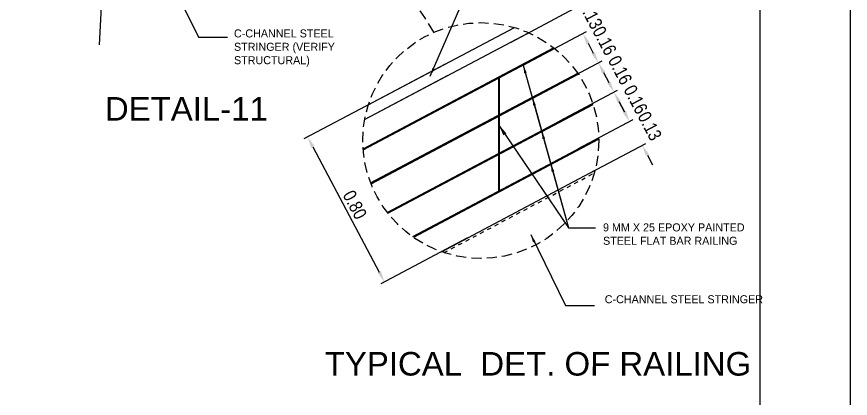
# Model space of a CAD drawing. Header units: millimetres. Extents: x 2148 to 2681, y 758 to 986.
# Drawn here: x 2661.12 to 2681.45, y 864.97 to 874.28 of the extents above; entities that cross this region are included whole.
import ezdxf

# ---------------------------------------------------------------- set-up
doc = ezdxf.new("R2010")
doc.units = ezdxf.units.MM
doc.linetypes.add('27-A-2008-DD$0$LVL 5$0$HIDDEN', pattern=[0.375, 0.25, -0.125])
doc.linetypes.add('27-A-2008-DD$0$LVL 5$0$xa-fp_t1_l05-09$0$HIDDEN2', pattern=[0.1875, 0.125, -0.0625])
for name, color, linetype in [('4CO', 4, 'Continuous'), ('A-DETAILS', 1, 'Continuous'), ('A-Wall', 4, 'Continuous'), ("arch'l plan-pl", 8, 'Continuous'), ('DIM', 20, 'Continuous'), ('TEXT', 6, 'Continuous'), ('wall', 4, 'Continuous')]:
    doc.layers.add(name, color=color, linetype=linetype)
doc.styles.add('ARIALNW', font='ARIALN.TTF')
doc.styles.add('MMTX$0$ESMX$0$X-OPTA1D', font='x-opta1d')
doc.styles.add('SWISS', font='swissl.ttf')
doc.dimstyles.new('DIM 100', dxfattribs={"dimtxt": 0.2, "dimasz": 0.2, "dimexe": 0.1, "dimexo": 0, "dimgap": 0.05, "dimtad": 1, "dimzin": 0, "dimdsep": 46, "dimtxsty": 'ARIALNW', "dimcen": 0.09, "dimclrd": 6, "dimclre": 6, "dimclrt": 13, "dimadec": 0, "dimazin": 0, "dimtfac": 1, "dimtofl": 0, "dimtmove": 2, "dimatfit": 3, "dimfxl": 1, "dimtolj": 1, "dimtzin": 0, "dimarcsym": 0})
doc.dimstyles.new('DIM 20', dxfattribs={"dimtxt": 0.32, "dimasz": 0.27, "dimexe": 0.1, "dimexo": 0, "dimgap": 0.08, "dimtad": 1, "dimlfac": 0.2, "dimrnd": 0.005, "dimzin": 1, "dimdsep": 46, "dimtxsty": 'ARIALNW', "dimcen": 0.09, "dimclrd": 6, "dimclre": 6, "dimclrt": 13, "dimadec": 0, "dimazin": 0, "dimtfac": 1, "dimtofl": 0, "dimtmove": 2, "dimatfit": 3, "dimfxl": 1, "dimtolj": 1, "dimtzin": 0, "dimarcsym": 0})
doc.dimstyles.new('DIM 30', dxfattribs={"dimtxt": 0.32, "dimasz": 0.27, "dimexe": 0.1, "dimexo": 0, "dimgap": 0.08, "dimtad": 1, "dimlfac": 0.3, "dimrnd": 0.005, "dimzin": 1, "dimdsep": 46, "dimtxsty": 'ARIALNW', "dimcen": 0.09, "dimclrd": 6, "dimclre": 6, "dimclrt": 13, "dimadec": 0, "dimazin": 0, "dimtfac": 1, "dimtofl": 0, "dimtmove": 2, "dimatfit": 3, "dimfxl": 1, "dimtolj": 1, "dimtzin": 0, "dimarcsym": 0})

# ---------------------------------------------------------------- blocks, each defined once
blk = doc.blocks.new('A$C1DB67A09')
at = {"layer": 'Defpoints', "ltscale": 0.5, "elevation": 0}
blk.add_lwpolyline([(7.292, -83.48), (108.892, -83.48), (108.892, -7.28), (7.292, -7.28)], close=True, dxfattribs=at)
at = {"layer": 'wall', "color": 16, "linetype": 'ByBlock', "ltscale": 1.5, "elevation": 0}
blk.add_lwpolyline([(9.492, -81.28), (106.692, -81.28), (106.692, -9.48), (9.492, -9.48)], close=True, dxfattribs=at)
blk = doc.blocks.new('*D2897')
at = {"layer": 'A-Wall', "color": 6, "lineweight": -2, "transparency": 16777216}
for p, q in [((2674.503, 874.675), (2674.377, 874.913)), ((2673.176, 873.665), (2674.718, 874.483)), ((2673.474, 873.103), (2675.016, 873.921)), ((2675.054, 873.636), (2675.181, 873.397))]:
    blk.add_line(p, q, dxfattribs=at)
at = {"layer": 'A-Wall', "color": 6, "transparency": 16777216}
for points in [[(2674.543, 874.696), (2674.464, 874.654), (2674.63, 874.436)], [(2675.094, 873.657), (2675.015, 873.615), (2674.928, 873.874)]]:
    blk.add_solid(points, dxfattribs=at)
at = {"layer": 'Defpoints', "color": 0, "transparency": 16777216}
for p in [(2674.928, 873.874), (2673.176, 873.665, 0), (2673.474, 873.103, 0)]:
    blk.add_point(p, dxfattribs=at)
at = {"layer": 'A-Wall', "color": 13, "transparency": 16777216, "insert": (2675.117, 874.335), "char_height": 0.32, "attachment_point": 5, "rotation": 297.9371, "style": 'ARIALNW'}
blk.add_mtext('\\A1;0.13', dxfattribs=at)
blk = doc.blocks.new('*D2898')
at = {"layer": 'A-Wall', "color": 6, "lineweight": -2, "transparency": 16777216}
for p, q in [((2673.474, 873.103), (2675.016, 873.921)), ((2675.054, 873.636), (2675.181, 873.396)), ((2673.854, 872.387), (2675.396, 873.204))]:
    blk.add_line(p, q, dxfattribs=at)
at = {"layer": 'A-Wall', "color": 6, "transparency": 16777216}
for points in [[(2675.094, 873.657), (2675.015, 873.615), (2674.928, 873.874)], [(2675.221, 873.417), (2675.142, 873.375), (2675.308, 873.158)]]:
    blk.add_solid(points, dxfattribs=at)
at = {"layer": 'Defpoints', "color": 0, "transparency": 16777216}
for p in [(2675.308, 873.158), (2673.474, 873.103, 0), (2673.854, 872.387, 0)]:
    blk.add_point(p, dxfattribs=at)
at = {"layer": 'A-Wall', "color": 13, "transparency": 16777216, "insert": (2675.456, 873.695), "char_height": 0.32, "attachment_point": 5, "rotation": 297.9371, "style": 'ARIALNW'}
blk.add_mtext('\\A1;0.16', dxfattribs=at)
blk = doc.blocks.new('*D2899')
at = {"layer": 'A-Wall', "color": 6, "lineweight": -2, "transparency": 16777216}
for p, q in [((2673.854, 872.387), (2675.396, 873.204)), ((2675.434, 872.919), (2675.561, 872.68)), ((2674.37, 871.743), (2675.776, 872.488))]:
    blk.add_line(p, q, dxfattribs=at)
at = {"layer": 'A-Wall', "color": 6, "transparency": 16777216}
for points in [[(2675.474, 872.94), (2675.395, 872.898), (2675.308, 873.158)], [(2675.601, 872.701), (2675.521, 872.659), (2675.688, 872.441)]]:
    blk.add_solid(points, dxfattribs=at)
at = {"layer": 'Defpoints', "color": 0, "transparency": 16777216}
for p in [(2673.854, 872.387, 0), (2675.688, 872.441), (2674.37, 871.743, 0)]:
    blk.add_point(p, dxfattribs=at)
at = {"layer": 'A-Wall', "color": 13, "transparency": 16777216, "insert": (2675.836, 872.979), "char_height": 0.32, "attachment_point": 5, "rotation": 297.9371, "style": 'ARIALNW'}
blk.add_mtext('\\A1;0.16', dxfattribs=at)
blk = doc.blocks.new('*D2900')
at = {"layer": 'A-Wall', "color": 6, "lineweight": -2, "transparency": 16777216}
for p, q in [((2674.37, 871.743), (2675.776, 872.488)), ((2675.814, 872.203), (2675.941, 871.964)), ((2674.807, 871.056), (2676.156, 871.772))]:
    blk.add_line(p, q, dxfattribs=at)
at = {"layer": 'A-Wall', "color": 6, "transparency": 16777216}
for points in [[(2675.854, 872.224), (2675.774, 872.182), (2675.688, 872.441)], [(2675.981, 871.985), (2675.901, 871.943), (2676.067, 871.725)]]:
    blk.add_solid(points, dxfattribs=at)
at = {"layer": 'Defpoints', "color": 0, "transparency": 16777216}
for p in [(2674.37, 871.743), (2676.067, 871.725), (2674.807, 871.056, 0)]:
    blk.add_point(p, dxfattribs=at)
at = {"layer": 'A-Wall', "color": 13, "transparency": 16777216, "insert": (2676.216, 872.263), "char_height": 0.32, "attachment_point": 5, "rotation": 297.9371, "style": 'ARIALNW'}
blk.add_mtext('\\A1;0.16', dxfattribs=at)
blk = doc.blocks.new('*D2901')
at = {"layer": 'A-Wall', "color": 6, "lineweight": -2, "transparency": 16777216}
for p, q in [((2675.941, 871.964), (2675.814, 872.202)), ((2674.807, 871.056), (2676.156, 871.772)), ((2674.964, 870.397), (2676.463, 871.192)), ((2676.501, 870.907), (2676.628, 870.668))]:
    blk.add_line(p, q, dxfattribs=at)
at = {"layer": 'A-Wall', "color": 6, "transparency": 16777216}
for points in [[(2675.981, 871.985), (2675.901, 871.943), (2676.067, 871.725)], [(2676.541, 870.928), (2676.462, 870.886), (2676.375, 871.145)]]:
    blk.add_solid(points, dxfattribs=at)
at = {"layer": 'Defpoints', "color": 0, "transparency": 16777216}
for p in [(2676.375, 871.145), (2674.807, 871.056, 0), (2674.964, 870.397, 0)]:
    blk.add_point(p, dxfattribs=at)
at = {"layer": 'A-Wall', "color": 13, "transparency": 16777216, "insert": (2676.56, 871.615), "char_height": 0.32, "attachment_point": 5, "rotation": 297.9371, "style": 'ARIALNW'}
blk.add_mtext('\\A1;0.13', dxfattribs=at)
blk = doc.blocks.new('*D2902')
at = {"layer": 'A-Wall', "color": 6, "lineweight": -2, "transparency": 16777216}
for p, q in [((2670.238, 872.418), (2668.127, 871.299)), ((2668.342, 871.107), (2669.963, 868.051)), ((2672.112, 868.884), (2670.001, 867.765))]:
    blk.add_line(p, q, dxfattribs=at)
at = {"layer": 'A-Wall', "color": 6, "transparency": 16777216}
for points in [[(2668.382, 871.129), (2668.303, 871.086), (2668.216, 871.346)], [(2670.003, 868.072), (2669.924, 868.03), (2670.09, 867.812)]]:
    blk.add_solid(points, dxfattribs=at)
at = {"layer": 'Defpoints', "color": 0, "transparency": 16777216}
for p in [(2670.238, 872.418, 0), (2672.112, 868.884, 0), (2670.09, 867.812)]:
    blk.add_point(p, dxfattribs=at)
at = {"layer": 'A-Wall', "color": 13, "transparency": 16777216, "insert": (2669.368, 869.693), "char_height": 0.32, "attachment_point": 5, "rotation": 297.9371, "style": 'ARIALNW'}
blk.add_mtext('\\A1;0.80', dxfattribs=at)

msp = doc.modelspace()

# ---------------------------------------------------------------- linework, layer by layer
at = {"ltscale": 0.5}
for p, q in [((2669.6957671, 872.1308584, -0.0000001), (2673.2577212, 874.0197735, 0)), ((2669.6069168, 871.7724654, -0.0000001), (2673.6042479, 873.8922623, 0)), ((2669.5680073, 871.0601295, -0.0000001), (2674.2157544, 873.5248438, -0.0000001)), ((2669.5700371, 871.0329081, -0.0000001), (2674.2371497, 873.5078921, -0.0000001)), ((2669.6957671, 872.1308584, -0.0000001), (2671.5802255, 873.1301924, -0.0000001)), ((2669.6069168, 871.7724654, -0.0000001), (2671.6465899, 872.8541103, -0.0000001)), ((2669.7531518, 870.2265951, 0), (2674.8018934, 872.9039581, 0)), ((2669.7622959, 870.2031465, 0), (2674.8161743, 872.8832336, 0)), ((2672.8668637, 872.8122349, -0.0000004), (2672.8668637, 871.877806, -0.0000004)), ((2672.8899888, 872.8122349, -0.0000004), (2672.8899888, 871.8900693, -0.0000004)), ((2670.1561603, 869.5079477, 0), (2675.1707039, 872.1671754, 0)), ((2670.171699, 869.4878902, 0), (2675.1785903, 872.1430598, 0)), ((2672.8668637, 871.8495082, -0.0000004), (2672.8668637, 870.9454419, -0.0000004)), ((2672.8899888, 871.8617715, -0.0000004), (2672.8899888, 870.9577053, -0.0000004)), ((2670.7789993, 868.9206308), (2675.3074705, 871.3220928, 0)), ((2670.8029399, 868.9040491), (2675.3077661, 871.2929722, 0)), ((2672.8668637, 870.9171442, -0.0000004), (2672.8668637, 870.0278316, -0.0000004)), ((2672.8899888, 870.9294075, -0.0000004), (2672.8899888, 870.040095, -0.0000004))]:
    msp.add_line(p, q, dxfattribs=at)
at = {"layer": '4CO', "ltscale": 0.5}
msp.add_line((2671.4772203, 868.5479266, 0), (2675.224289, 870.5350085, 0), dxfattribs=at)
at = {"layer": 'A-DETAILS', "linetype": '27-A-2008-DD$0$LVL 5$0$xa-fp_t1_l05-09$0$HIDDEN2', "ltscale": 0.5}
msp.add_line((2671.5421572, 868.5257673, 0), (2675.2062024, 870.4688215, 0), dxfattribs=at)
at = {"layer": 'A-Wall', "linetype": '27-A-2008-DD$0$LVL 5$0$HIDDEN'}
msp.add_circle((2672.4391291, 871.2605329, -0.0000004), 2.8781073, dxfattribs=at)
msp.add_arc((2664.6166398, 870.0343266, 0.0000009), 7.7190087, 30.07157174, 79.67932438, dxfattribs=at)
at = {"layer": "arch'l plan-pl", "elevation": 0}
msp.add_lwpolyline([(2663.4742274, 878.9027002), (2663.448122, 877.0420024), (2662.5710125, 876.4965822), (2663.8256138, 876.3568975), (2663.2669335, 876.0831566), (2663.135073, 873.596456)], dxfattribs=at)

# ---------------------------------------------------------------- block references
at = {"layer": 'DIM', "color": 8}
msp.add_blockref('A$C1DB67A09', (2572.558248, 917.3189005), dxfattribs=at)

# ---------------------------------------------------------------- texts
at = {"color": 2, "char_height": 0.196, "width": 3.75127899, "attachment_point": 1, "style": 'MMTX$0$ESMX$0$X-OPTA1D'}
for s, insert in [('C-CHANNEL STEEL STRINGER (VERIFY STRUCTURAL)', (2666.4204232, 873.9734338, 0.0000001)), ('9 MM X 25 EPOXY PAINTED STEEL FLAT BAR RAILING ', (2675.4192852, 869.2397207, 0)), ('C-CHANNEL STEEL STRINGER ', (2675.4613959, 867.4856603, 0.0000001))]:
    msp.add_mtext(s, dxfattribs=dict(at, insert=insert))
at = {"layer": 'TEXT', "style": 'SWISS'}
for s, height, p in [('DETAIL-11', 0.57494559, (2663.2732972, 871.7478222)), ('TYPICAL  DET. OF RAILING', 0.574945592, (2668.6344495, 865.5264248, 0.0000002))]:
    msp.add_text(s, height=height, rotation=359.98971085, dxfattribs=at).set_placement(p)

# ---------------------------------------------------------------- dimensions: what is measured, and where the dimension line sits
at = {"layer": 'A-Wall'}
for p1, p2, distance, picture, middle in [((2673.1761834, 873.6652583, 0), (2673.4741945, 873.1032946, -0.0000001), 1.6453353, '*D2897', (2675.117485, 874.3347365, 0.0000001)), ((2673.4741945, 873.1032946, -0.0000001), (2673.8541703, 872.3867689, 0), 1.6453353, '*D2898', (2675.4564784, 873.6954917, 0.0000001)), ((2670.2378201, 872.4183107, -0.0000001), (2672.1118306, 868.8844623, 0), -2.2887423, '*D2902', (2669.3678282, 869.6931305, 0.0000001))]:
    dim = msp.add_aligned_dim(p1=p1, p2=p2, distance=distance, dimstyle='DIM 20', dxfattribs=at)
    dim.commit()
    dim.dimension.update_dxf_attribs({"geometry": picture, "text_midpoint": middle})
for base, p1, p2, picture, middle in [((2675.6876245, 872.4412999, 0.0000001), (2673.8541703, 872.3867689, 0), (2674.3704991, 871.7428243, 0), '*D2899', (2675.8363977, 872.9790725, 0.0000001)), ((2676.0674274, 871.7251002, 0.0000001), (2674.3704991, 871.7428243, 0.0000001), (2674.806529, 871.056442, 0), '*D2900', (2676.2162306, 872.2628162, 0.0000001)), ((2676.3749471, 871.1452059, 0.0000001), (2674.806529, 871.056442, 0), (2674.9642425, 870.397105), '*D2901', (2676.5598919, 871.6147692, 0.0000001))]:
    dim = msp.add_linear_dim(base=base, p1=p1, p2=p2, angle=117.93714281, dimstyle='DIM 20', dxfattribs=at)
    dim.commit()
    dim.dimension.update_dxf_attribs({"geometry": picture, "text_midpoint": middle})

# ---------------------------------------------------------------- leaders
for points, dimstyle, override in [([(2671.207435, 872.8345821, 0.0000003), (2672.4564907, 875.7241987, 0.0000003), (2673.0740679, 875.7241987, 0.0000003)], 'DIM 100', {"dimgap": 0.05, "dimtad": 0}), ([(2664.7034999, 875.5169586), (2665.5560675, 873.7867265), (2666.2615245, 873.7867265)], 'DIM 100', {"dimgap": 0.05, "dimtad": 0}), ([(2673.4741945, 873.1032946, 0.0000002), (2674.5815023, 869.1282447, 0.0000002), (2675.2378624, 869.1282447, 0.0000002)], 'DIM 100', {"dimgap": 0.05, "dimtad": 0}), ([(2673.6963025, 872.3059639, 0.0000002), (2674.5815023, 869.1282447, 0.0000002)], 'DIM 100', {"dimgap": 0.05, "dimtad": 0}), ([(2672.8760483, 871.6380838, 0.0000001), (2674.5815023, 869.1282447, 0.0000001)], 'DIM 30', {"dimgap": 0.08, "dimtad": 0}), ([(2673.9213502, 871.4980804, 0.0000002), (2674.5815023, 869.1282447, 0.0000002)], 'DIM 100', {"dimgap": 0.05, "dimtad": 0}), ([(2674.1448323, 870.695817, 0.0000002), (2674.5815023, 869.1282447, 0.0000002)], 'DIM 100', {"dimgap": 0.05, "dimtad": 0}), ([(2673.6553929, 868.9661181, 0.0000001), (2674.5079605, 867.235886, 0.0000001), (2675.2134175, 867.235886, 0.0000001)], 'DIM 100', {"dimgap": 0.05, "dimtad": 0})]:
    msp.add_leader(points, dimstyle=dimstyle, override=override, dxfattribs=at)

doc.saveas('drawing.dxf')
